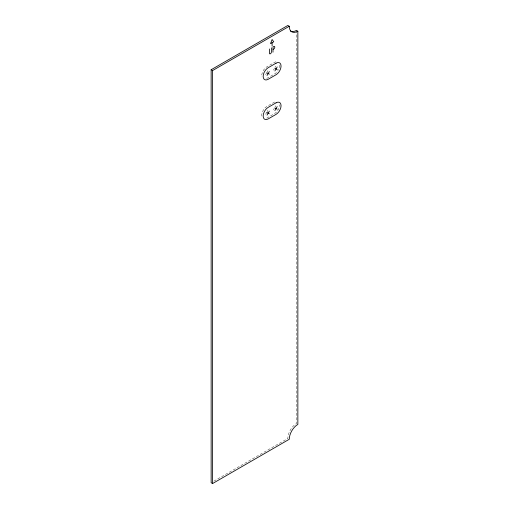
<?xml version="1.0" encoding="UTF-8"?>
<svg xmlns="http://www.w3.org/2000/svg" width="509" height="509" viewBox="0 0 509 509"><rect width="100%" height="100%" fill="white"/><g stroke="black" fill="none" stroke-linecap="round" stroke-linejoin="round"><path stroke-width="0.38" stroke-dasharray="2.54 1.91" d="M265.59 74.683L266.741 72.679L265.59 72.011M267.13 72.011L267.899 70.681M273.454 70.14L274.224 68.804M274.994 67.474L275.77 66.138M265.59 114.321L266.741 112.324L265.59 111.656M267.13 111.656L267.899 110.319M273.454 109.779L274.224 108.449M274.994 107.113L275.77 105.777M266.741 78.462L274.612 73.92A7.081 4.085 -60 0 0 277.831 70.706M274.612 101.997L266.741 106.54A7.081 4.085 -60 0 0 261.906 116.612M266.741 118.101L274.612 113.558A7.081 4.085 -60 0 0 279.619 104.886M213.882 481.145L287.846 438.44A12.14 7.005 -60 0 1 296.423 423.577L296.423 31.202M279.619 65.247A7.081 4.085 -60 0 1 278.149 70.185M275.91 61.805A7.081 4.085 -60 0 0 274.612 62.359L266.741 66.902A7.081 4.085 -60 0 0 261.906 76.967"/><path stroke-width="0.76" d="M267.021 75.51L269.331 71.508M274.885 70.967L277.195 66.965M267.021 115.149L269.331 111.147M274.885 110.606L277.195 106.604M211.146 69.733L287.846 25.45L289.271 26.277A12.14 7.005 -60 0 0 297.854 31.234L297.854 424.404A12.14 7.005 -60 0 0 289.271 439.267L212.577 483.55L211.146 482.723L211.146 69.733L212.577 70.56L289.271 26.277M271.997 42.794L270.489 43.666L272.111 39.492L273.727 41.795L272.111 42.731L272.111 46.096M273.104 49.392L273.696 49.049A1.559 0.903 -60 0 0 274.796 47.14A1.559 0.903 -60 0 0 273.696 46.504L273.524 46.599A0.757 0.439 -60 0 0 272.989 47.528L272.989 52.192M297.854 31.234L296.423 30.406A12.14 7.005 -60 0 1 290.359 31.004M274.885 68.295L277.195 69.631M267.021 72.838L269.331 74.174M274.885 107.94L277.195 109.27M267.021 112.483L269.331 113.812M271.399 47.827L271.399 52.026A1.4 0.808 -60 0 1 270.413 53.744A1.4 0.808 -60 0 1 269.42 53.171L269.42 48.972M212.577 70.56L212.577 483.55M276.043 63.186L268.173 67.722A7.081 4.085 -60 0 0 263.166 76.395A7.081 4.085 -60 0 0 268.173 79.289L276.043 74.747A7.081 4.085 -60 0 0 281.051 66.075A7.081 4.085 -60 0 0 276.043 63.186M276.043 102.824L268.173 107.367A7.081 4.085 -60 0 0 263.166 116.039A7.081 4.085 -60 0 0 268.173 118.928L276.043 114.385A7.081 4.085 -60 0 0 281.051 105.713A7.081 4.085 -60 0 0 276.043 102.824"/></g></svg>
